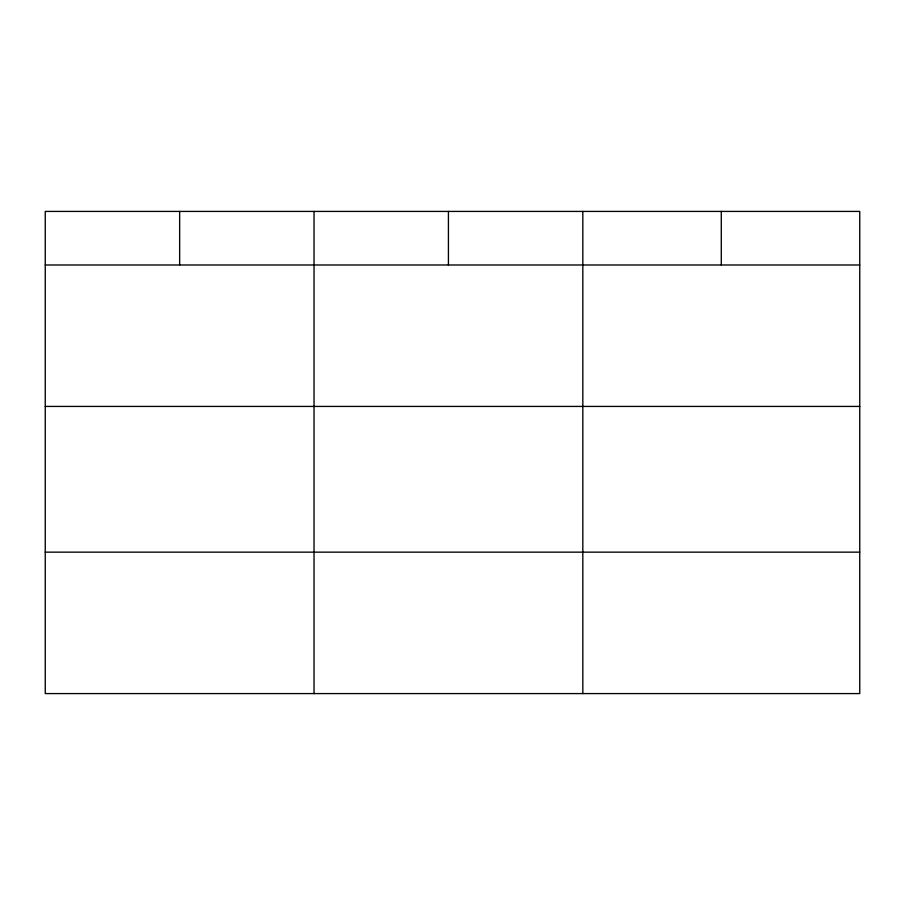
<?xml version="1.0" encoding="UTF-8"?>
<svg xmlns="http://www.w3.org/2000/svg" width="905" height="905" viewBox="0 0 905 905"><rect width="100%" height="100%" fill="white"/><g stroke="black" fill="none" stroke-linecap="round" stroke-linejoin="round"><path stroke-width="1.36" d="M859.75 406.424L859.75 211.419L45.25 211.419L45.25 693.581L859.75 693.581L859.75 406.424L45.25 406.424M45.25 264.984L859.75 264.984M45.25 552.152L859.75 552.152M721.285 211.419L721.285 264.984M582.82 211.419L582.82 693.581M448.428 211.419L448.428 264.984M314.035 211.419L314.035 693.581M179.643 211.419L179.643 264.984"/></g></svg>
